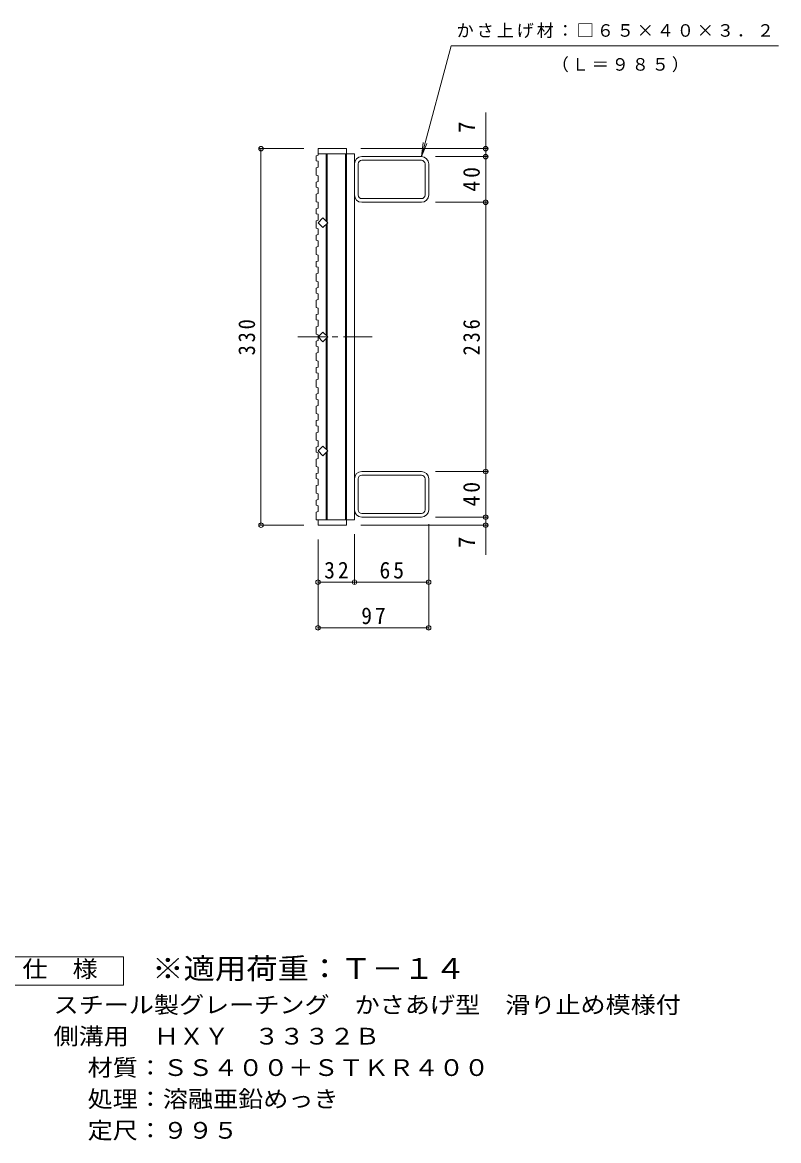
# Model space of a CAD drawing. Units: millimetres, scale not verified. Extents: x -794 to 868, y -687 to 536.
# Drawn here: x 205 to 868, y -483 to 497 of the extents above; entities that cross this region are included whole.
import ezdxf
from ezdxf.enums import TextEntityAlignment as Align

# ---------------------------------------------------------------- set-up
doc = ezdxf.new("R2010")
doc.units = ezdxf.units.MM
doc.header["$LTSCALE"] = 5
doc.header["$PDMODE"] = 32
doc.header["$PDSIZE"] = 4
doc.linetypes.add('CHAIN1', pattern=[8, 5, -1, 1, -1])
for name, color, linetype, lineweight in [('1-1_1-1ﾚｲﾔ', 2, 'Continuous', 9), ('1-2_1-2ﾚｲﾔ', 3, 'Continuous', 9), ('1-4_1-4ﾚｲﾔ', 7, 'Continuous', 9), ('F-4_F-4ﾚｲﾔ', 2, 'Continuous', 9)]:
    doc.layers.add(name, color=color, linetype=linetype, lineweight=lineweight)
doc.layers.add('F-5_F-5ﾚｲﾔ', color=2, linetype='Continuous')
doc.styles.add('ＭＳ ゴシック', font='')
doc.styles.get('ＭＳ ゴシック').set_extended_font_data('MS Gothic')

msp = doc.modelspace()

# ---------------------------------------------------------------- linework, layer by layer
at = {"layer": '1-1_1-1ﾚｲﾔ'}
for p, q in [((499.794, 345.937), (499.794, 373.137)), ((555.194, 376.337), (502.994, 376.337)), ((555.194, 379.537), (502.995, 379.537)), ((558.394, 345.937), (558.394, 373.137)), ((561.594, 345.937), (561.594, 373.137)), ((502.995, 342.737), (555.194, 342.737)), ((555.194, 339.537), (502.995, 339.537)), ((555.194, 103.537), (502.995, 103.537)), ((502.995, 100.337), (555.194, 100.337)), ((499.794, 97.137), (499.794, 69.937)), ((558.394, 97.137), (558.394, 69.937)), ((561.594, 97.137), (561.594, 69.937)), ((555.194, 66.737), (502.994, 66.737)), ((555.194, 63.537), (502.995, 63.537))]:
    msp.add_line(p, q, dxfattribs=at)
for centre, radius, start, end in [((502.995, 373.137), 6.4, 90, 180), ((502.994, 373.137), 3.2, 90, 180), ((555.194, 373.137), 6.4, 0, 90), ((555.194, 373.137), 3.2, 0, 90), ((502.995, 345.937), 6.4, 180, 270), ((502.995, 345.937), 3.2, 180, 270), ((555.194, 345.937), 6.4, 270, 0), ((555.194, 345.937), 3.2, 270, 0), ((502.995, 97.137), 6.4, 90, 180), ((502.995, 97.137), 3.2, 90, 180), ((555.194, 97.137), 6.4, 0, 90), ((555.194, 97.137), 3.2, 0, 90), ((502.995, 69.937), 6.4, 180, 270), ((502.994, 69.937), 3.2, 180, 270), ((555.194, 69.937), 3.2, 270, 0), ((555.194, 69.937), 6.4, 270, 0)]:
    msp.add_arc(centre, radius, start, end, dxfattribs=at)
at = {"layer": '1-2_1-2ﾚｲﾔ'}
for p, q in [((464.594, 386.537), (489.594, 386.537)), ((464.594, 386.537), (464.594, 380.894)), ((489.594, 386.537), (489.594, 221.537)), ((463.095, 380.382), (464.594, 380.894)), ((464.594, 382.037), (496.595, 382.037)), ((471.595, 382.037), (471.595, 323.022)), ((472.594, 382.037), (472.594, 322.022)), ((488.595, 382.037), (488.595, 221.537)), ((496.595, 382.037), (496.595, 221.537)), ((463.095, 369.839), (464.594, 370.35)), ((464.594, 362.781), (464.594, 357.667)), ((463.095, 357.156), (464.594, 357.667)), ((463.095, 346.613), (464.594, 347.124)), ((463.095, 333.93), (464.594, 334.441)), ((464.594, 339.554), (464.594, 334.441)), ((463.095, 323.386), (464.594, 323.898)), ((464.594, 316.328), (464.594, 311.214)), ((471.595, 320.052), (471.595, 223.022)), ((472.594, 321.052), (472.594, 222.022)), ((463.095, 310.703), (464.594, 311.214)), ((464.594, 305.784), (464.594, 300.671)), ((463.095, 300.16), (464.594, 300.671)), ((463.095, 287.477), (464.594, 287.988)), ((464.594, 293.101), (464.594, 287.988)), ((463.095, 276.934), (464.594, 277.445)), ((464.594, 282.558), (464.594, 277.445)), ((463.095, 264.25), (464.594, 264.762)), ((464.594, 269.875), (464.594, 264.762)), ((464.594, 259.332), (464.594, 254.218)), ((463.095, 253.707), (464.594, 254.218)), ((464.594, 246.648), (464.594, 241.535)), ((463.095, 241.024), (464.594, 241.535)), ((464.594, 236.105), (464.594, 230.992)), ((463.095, 230.481), (464.594, 230.992)), ((463.095, 217.797), (464.594, 218.309)), ((464.594, 223.422), (464.594, 218.309)), ((471.595, 123.022), (471.595, 220.051)), ((472.594, 122.022), (472.594, 221.051)), ((488.595, 61.037), (488.595, 221.537)), ((489.594, 56.537), (489.594, 221.537)), ((496.595, 61.037), (496.595, 221.537)), ((463.095, 207.254), (464.594, 207.765)), ((464.594, 212.879), (464.594, 207.765)), ((464.594, 200.195), (464.594, 195.082)), ((463.095, 194.571), (464.594, 195.082)), ((464.594, 189.652), (464.594, 184.539)), ((463.095, 184.028), (464.594, 184.539)), ((464.594, 176.969), (464.594, 171.856)), ((463.095, 171.344), (464.594, 171.856)), ((463.095, 160.801), (464.594, 161.312)), ((464.594, 166.426), (464.594, 161.312)), ((463.095, 148.118), (464.594, 148.629)), ((464.594, 153.742), (464.594, 148.629)), ((463.095, 137.575), (464.594, 138.086)), ((464.594, 143.199), (464.594, 138.086)), ((464.594, 130.516), (464.594, 125.403)), ((463.095, 124.891), (464.594, 125.403)), ((464.594, 119.973), (464.594, 114.859)), ((471.595, 61.037), (471.595, 120.051)), ((472.594, 61.037), (472.594, 121.051)), ((463.095, 114.348), (464.594, 114.859)), ((463.095, 101.665), (464.594, 102.176)), ((464.594, 107.289), (464.594, 102.176)), ((463.095, 91.122), (464.594, 91.633)), ((464.594, 96.746), (464.594, 91.633)), ((463.095, 78.438), (464.594, 78.95)), ((464.594, 84.063), (464.594, 78.95)), ((464.594, 73.52), (464.594, 68.407)), ((463.095, 67.895), (464.594, 68.407)), ((463.095, 67.895), (463.095, 61.037)), ((463.095, 61.037), (496.595, 61.037))]:
    msp.add_line(p, q, dxfattribs=at)
at = {"layer": '1-2_1-2ﾚｲﾔ', "linetype": 'CHAIN1'}
msp.add_line((447.042, 221.537), (512.042, 221.537), dxfattribs=at)
at = {"layer": '1-2_1-2ﾚｲﾔ'}
for points in [[(463.095, 380.382), (463.095, 375.975), (464.594, 375.464), (464.594, 370.35)], [(463.095, 369.839), (463.095, 363.292), (464.594, 362.781)], [(463.095, 357.156), (463.095, 352.749), (464.594, 352.237), (464.594, 347.124)], [(463.095, 346.613), (463.095, 340.065), (464.594, 339.554)], [(463.095, 333.93), (463.095, 329.522), (464.594, 329.011), (464.594, 323.898)], [(463.095, 323.386), (463.095, 316.839), (464.594, 316.328)], [(463.095, 310.703), (463.095, 306.296), (464.594, 305.784)], [(463.095, 300.16), (463.095, 293.613), (464.594, 293.101)], [(463.095, 287.477), (463.095, 283.069), (464.594, 282.558)], [(463.095, 276.934), (463.095, 270.386), (464.594, 269.875)], [(463.095, 264.25), (463.095, 259.843), (464.594, 259.332)], [(463.095, 253.707), (463.095, 247.16), (464.594, 246.648)], [(463.095, 241.024), (463.095, 236.616), (464.594, 236.105)], [(463.095, 230.481), (463.095, 223.933), (464.594, 223.422)], [(463.095, 217.797), (463.095, 213.39), (464.594, 212.879)], [(463.095, 207.254), (463.095, 200.707), (464.594, 200.195)], [(463.095, 194.571), (463.095, 190.163), (464.594, 189.652)], [(463.095, 184.028), (463.095, 177.48), (464.594, 176.969)], [(463.095, 171.344), (463.095, 166.937), (464.594, 166.426)], [(463.095, 160.801), (463.095, 154.254), (464.594, 153.742)], [(463.095, 148.118), (463.095, 143.71), (464.594, 143.199)], [(463.095, 137.575), (463.095, 131.027), (464.594, 130.516)], [(463.095, 124.891), (463.095, 120.484), (464.594, 119.973)], [(463.095, 114.348), (463.095, 107.801), (464.594, 107.289)], [(463.095, 101.665), (463.095, 97.257), (464.594, 96.746)], [(463.095, 91.122), (463.095, 84.574), (464.594, 84.063)], [(463.095, 78.438), (463.095, 74.031), (464.594, 73.52)], [(464.594, 61.037), (464.594, 56.537), (489.594, 56.537)]]:
    msp.add_lwpolyline(points, dxfattribs=at)
for points in [[(473.08, 321.537), (468.837, 317.294), (464.594, 321.537), (468.837, 325.779)], [(473.08, 221.537), (468.837, 217.294), (464.594, 221.537), (468.837, 225.779)], [(473.08, 121.537), (468.837, 125.779), (464.594, 121.537), (468.837, 117.294)]]:
    msp.add_lwpolyline(points, close=True, dxfattribs=at)
at = {"layer": '1-4_1-4ﾚｲﾔ'}
for p, q in [((611.594, 30.538), (611.594, 418.299)), ((452.094, 386.537), (413.094, 386.537)), ((414.595, 56.537), (414.595, 386.537)), ((502.094, 386.537), (613.094, 386.537)), ((555.194, 379.537), (556.826, 391.93)), ((555.194, 379.537), (559.978, 391.085)), ((567.694, 379.537), (613.094, 379.537)), ((567.694, 339.537), (613.094, 339.537)), ((567.694, 103.537), (613.094, 103.537)), ((567.694, 63.537), (613.094, 63.537)), ((452.094, 56.537), (413.094, 56.537)), ((502.094, 56.537), (613.094, 56.537)), ((561.594, 57.437), (561.594, -34.963)), ((464.594, 44.037), (464.594, -34.963)), ((496.595, 48.537), (496.595, 5.037)), ((464.594, 6.537), (561.594, 6.537)), ((464.594, -33.463), (561.594, -33.463))]:
    msp.add_line(p, q, dxfattribs=at)
msp.add_lwpolyline([(555.194, 379.537), (581.185, 476.537), (868.352, 476.537)], dxfattribs=at)
for p in [(414.595, 386.537), (611.594, 386.537), (611.594, 379.537), (611.594, 339.537), (611.594, 103.537), (611.594, 63.537), (414.595, 56.537), (611.594, 56.537), (464.594, 6.537), (496.595, 6.537), (561.594, 6.537), (464.594, -33.463), (561.594, -33.463)]:
    msp.add_point(p, dxfattribs=at)
at = {"layer": 'F-4_F-4ﾚｲﾔ'}
msp.add_lwpolyline([(181.716, -346.756), (181.716, -321.756), (294.216, -321.756), (294.216, -346.756)], close=True, dxfattribs=at)

# ---------------------------------------------------------------- texts
at = {"layer": '1-4_1-4ﾚｲﾔ', "color": 2, "style": 'ＭＳ ゴシック'}
for p in [(606.594, 400.451), (606.594, 36.523)]:
    msp.add_text('7', height=14.66, rotation=90, dxfattribs=at).set_placement(p, align=Align.BOTTOM_LEFT)
at = {"layer": '1-4_1-4ﾚｲﾔ', "char_height": 11, "attachment_point": 7, "style": 'ＭＳ ゴシック'}
for s, insert in [('\\T1.17;かさ上げ材：□６５×４０×３．２', (586.071, 483.452)), ('\\T1.17;（Ｌ＝９８５）', (669.422, 453.446))]:
    msp.add_mtext(s, dxfattribs=dict(at, insert=insert))
at = {"layer": '1-4_1-4ﾚｲﾔ', "color": 2, "char_height": 14.66, "attachment_point": 7, "rotation": 90, "style": 'ＭＳ ゴシック'}
for s, insert in [('\\T1.27;\\W0.95;40', (606.594, 348.912)), ('\\T1.27;\\W0.9;330', (409.594, 205.287)), ('\\T1.27;\\W0.9;236', (606.594, 205.287)), ('\\T1.27;\\W0.95;40', (606.594, 72.912))]:
    msp.add_mtext(s, dxfattribs=dict(at, insert=insert))
at = {"layer": '1-4_1-4ﾚｲﾔ', "color": 2, "char_height": 14.66, "attachment_point": 7, "style": 'ＭＳ ゴシック'}
for s, insert in [('\\T1.27;\\W0.95;32', (469.97, 9.537)), ('\\T1.27;\\W0.95;65', (518.469, 9.537)), ('\\T1.27;\\W0.95;97', (502.469, -30.463))]:
    msp.add_mtext(s, dxfattribs=dict(at, insert=insert))
at = {"layer": 'F-4_F-4ﾚｲﾔ', "style": 'ＭＳ ゴシック', "width": 1.1}
for s, p in [('仕\u3000様', (205.466, -344.256)), ('スチール製グレーチング\u3000かさあげ型\u3000滑り止め模様付', (232.76, -375.716)), ('側溝用\u3000ＨＸＹ\u3000３３３２Ｂ', (232.76, -403.217)), ('材質：ＳＳ４００＋ＳＴＫＲ４００', (262.617, -430.715)), ('処理：溶融亜鉛めっき', (262.617, -458.216)), ('定尺：９９５', (262.617, -485.716))]:
    msp.add_text(s, height=14.66, dxfattribs=at).set_placement(p, align=Align.BOTTOM_LEFT)
at = {"layer": 'F-5_F-5ﾚｲﾔ', "color": 3, "style": 'ＭＳ ゴシック', "width": 1.1}
msp.add_text('※適用荷重：Ｔ－１４', height=18.33, dxfattribs=at).set_placement((319.216, -346.756), align=Align.BOTTOM_LEFT)

doc.saveas('drawing.dxf')
